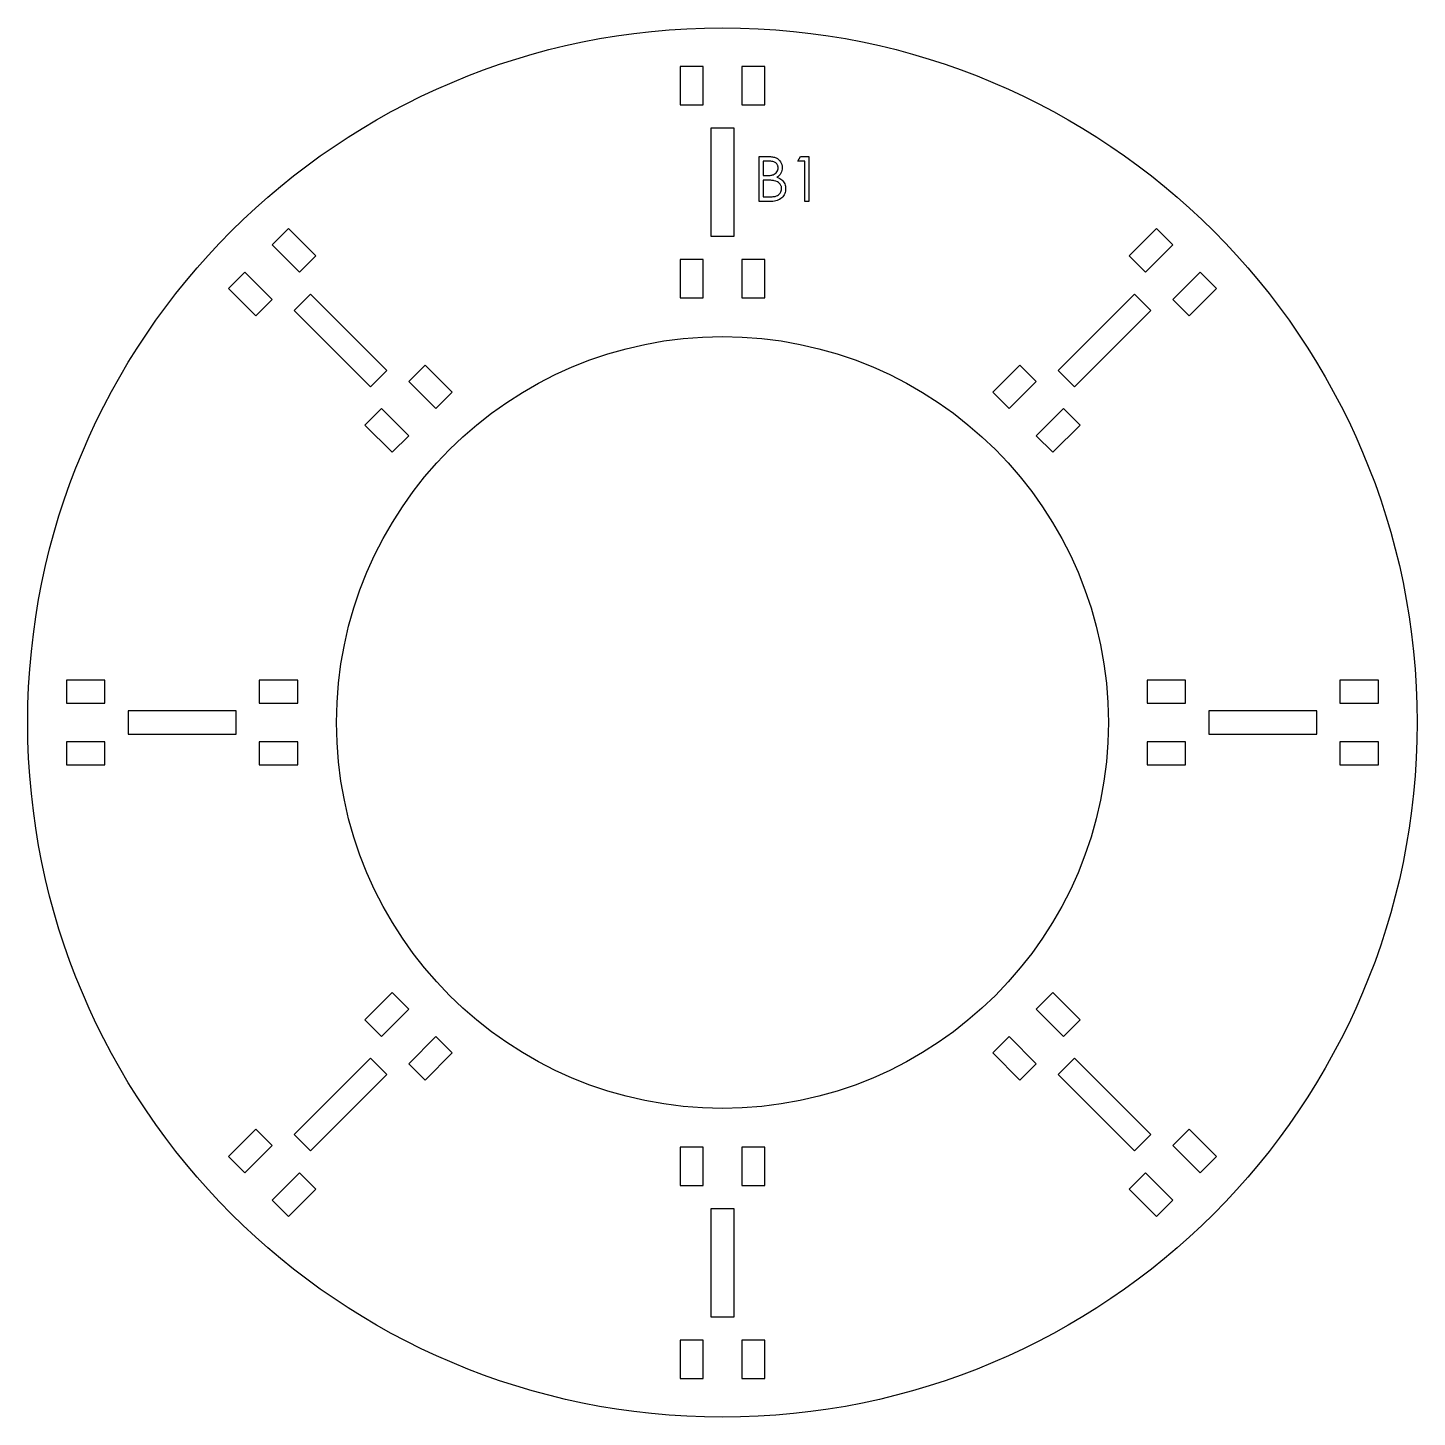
# Model space of a CAD drawing. Header units: millimetres. Extents: x 66 to 246, y 66 to 246.
import ezdxf

# ---------------------------------------------------------------- set-up
doc = ezdxf.new("R2010")
doc.units = ezdxf.units.MM

msp = doc.modelspace()

# ---------------------------------------------------------------- linework, layer by layer
at = {"color": 7, "linetype": 'Continuous', "lineweight": 25}
for p, q in [((153.9, 241.05), (150.9, 241.05)), ((150.9, 241.05), (150.9, 236.05)), ((153.9, 236.05), (153.9, 241.05)), ((161.9, 241.05), (158.9, 241.05)), ((158.9, 241.05), (158.9, 236.05)), ((161.9, 236.05), (161.9, 241.05)), ((150.9, 236.05), (153.9, 236.05)), ((158.9, 236.05), (161.9, 236.05)), ((157.9, 233.05), (154.9, 233.05)), ((154.9, 233.05), (154.9, 219.05)), ((157.9, 219.05), (157.9, 233.05)), ((100.19, 220.04), (98.07, 217.92)), ((103.73, 216.51), (100.19, 220.04)), ((212.62, 220.04), (209.08, 216.51)), ((214.74, 217.92), (212.62, 220.04)), ((98.07, 217.92), (101.6, 214.39)), ((154.9, 219.05), (157.9, 219.05)), ((211.21, 214.39), (214.74, 217.92)), ((101.6, 214.39), (103.73, 216.51)), ((153.9, 216.05), (150.9, 216.05)), ((150.9, 216.05), (150.9, 211.05)), ((153.9, 211.05), (153.9, 216.05)), ((161.9, 216.05), (158.9, 216.05)), ((158.9, 216.05), (158.9, 211.05)), ((161.9, 211.05), (161.9, 216.05)), ((209.08, 216.51), (211.21, 214.39)), ((94.53, 214.39), (92.41, 212.26)), ((98.07, 210.85), (94.53, 214.39)), ((218.28, 214.39), (214.74, 210.85)), ((220.4, 212.26), (218.28, 214.39)), ((92.41, 212.26), (95.95, 208.73)), ((95.95, 208.73), (98.07, 210.85)), ((103.02, 211.56), (100.9, 209.44)), ((112.92, 201.66), (103.02, 211.56)), ((150.9, 211.05), (153.9, 211.05)), ((158.9, 211.05), (161.9, 211.05)), ((209.79, 211.56), (199.89, 201.66)), ((211.91, 209.44), (209.79, 211.56)), ((214.74, 210.85), (216.86, 208.73)), ((216.86, 208.73), (220.4, 212.26)), ((100.9, 209.44), (110.8, 199.54)), ((202.01, 199.54), (211.91, 209.44)), ((110.8, 199.54), (112.92, 201.66)), ((117.87, 202.36), (115.75, 200.24)), ((121.4, 198.83), (117.87, 202.36)), ((194.94, 202.36), (191.41, 198.83)), ((197.06, 200.24), (194.94, 202.36)), ((199.89, 201.66), (202.01, 199.54)), ((115.75, 200.24), (119.28, 196.71)), ((193.53, 196.71), (197.06, 200.24)), ((119.28, 196.71), (121.4, 198.83)), ((191.41, 198.83), (193.53, 196.71)), ((112.21, 196.71), (110.09, 194.59)), ((115.75, 193.17), (112.21, 196.71)), ((200.6, 196.71), (197.06, 193.17)), ((202.72, 194.59), (200.6, 196.71)), ((110.09, 194.59), (113.62, 191.05)), ((199.18, 191.05), (202.72, 194.59)), ((113.62, 191.05), (115.75, 193.17)), ((197.06, 193.17), (199.18, 191.05)), ((76.4, 161.55), (71.4, 161.55)), ((71.4, 161.55), (71.4, 158.55)), ((76.4, 158.55), (76.4, 161.55)), ((101.4, 161.55), (96.4, 161.55)), ((96.4, 161.55), (96.4, 158.55)), ((101.4, 158.55), (101.4, 161.55)), ((211.4, 161.55), (211.4, 158.55)), ((216.4, 161.55), (211.4, 161.55)), ((216.4, 158.55), (216.4, 161.55)), ((236.4, 161.55), (236.4, 158.55)), ((241.4, 161.55), (236.4, 161.55)), ((241.4, 158.55), (241.4, 161.55)), ((71.4, 158.55), (76.4, 158.55)), ((96.4, 158.55), (101.4, 158.55)), ((211.4, 158.55), (216.4, 158.55)), ((236.4, 158.55), (241.4, 158.55)), ((93.4, 157.55), (79.4, 157.55)), ((79.4, 157.55), (79.4, 154.55)), ((93.4, 154.55), (93.4, 157.55)), ((219.4, 157.55), (219.4, 154.55)), ((233.4, 157.55), (219.4, 157.55)), ((233.4, 154.55), (233.4, 157.55)), ((76.4, 153.55), (71.4, 153.55)), ((71.4, 153.55), (71.4, 150.55)), ((76.4, 150.55), (76.4, 153.55)), ((79.4, 154.55), (93.4, 154.55)), ((101.4, 153.55), (96.4, 153.55)), ((96.4, 153.55), (96.4, 150.55)), ((101.4, 150.55), (101.4, 153.55)), ((211.4, 153.55), (211.4, 150.55)), ((216.4, 153.55), (211.4, 153.55)), ((216.4, 150.55), (216.4, 153.55)), ((219.4, 154.55), (233.4, 154.55)), ((236.4, 153.55), (236.4, 150.55)), ((241.4, 153.55), (236.4, 153.55)), ((241.4, 150.55), (241.4, 153.55)), ((71.4, 150.55), (76.4, 150.55)), ((96.4, 150.55), (101.4, 150.55)), ((211.4, 150.55), (216.4, 150.55)), ((236.4, 150.55), (241.4, 150.55)), ((113.62, 121.05), (110.09, 117.51)), ((115.75, 118.93), (113.62, 121.05)), ((199.18, 121.05), (197.06, 118.93)), ((202.72, 117.51), (199.18, 121.05)), ((112.21, 115.39), (115.75, 118.93)), ((197.06, 118.93), (200.6, 115.39)), ((110.09, 117.51), (112.21, 115.39)), ((200.6, 115.39), (202.72, 117.51)), ((119.28, 115.39), (115.75, 111.85)), ((121.4, 113.27), (119.28, 115.39)), ((193.53, 115.39), (191.41, 113.27)), ((197.06, 111.85), (193.53, 115.39)), ((110.8, 112.56), (100.9, 102.66)), ((112.92, 110.44), (110.8, 112.56)), ((115.75, 111.85), (117.87, 109.73)), ((117.87, 109.73), (121.4, 113.27)), ((191.41, 113.27), (194.94, 109.73)), ((194.94, 109.73), (197.06, 111.85)), ((202.01, 112.56), (199.89, 110.44)), ((211.91, 102.66), (202.01, 112.56)), ((103.02, 100.54), (112.92, 110.44)), ((199.89, 110.44), (209.79, 100.54)), ((95.95, 103.37), (92.41, 99.83)), ((98.07, 101.25), (95.95, 103.37)), ((100.9, 102.66), (103.02, 100.54)), ((209.79, 100.54), (211.91, 102.66)), ((216.86, 103.37), (214.74, 101.25)), ((220.4, 99.83), (216.86, 103.37)), ((94.53, 97.71), (98.07, 101.25)), ((153.9, 101.05), (150.9, 101.05)), ((150.9, 101.05), (150.9, 96.05)), ((153.9, 96.05), (153.9, 101.05)), ((161.9, 101.05), (158.9, 101.05)), ((158.9, 101.05), (158.9, 96.05)), ((161.9, 96.05), (161.9, 101.05)), ((214.74, 101.25), (218.28, 97.71)), ((92.41, 99.83), (94.53, 97.71)), ((218.28, 97.71), (220.4, 99.83)), ((101.6, 97.71), (98.07, 94.18)), ((103.73, 95.59), (101.6, 97.71)), ((211.21, 97.71), (209.08, 95.59)), ((214.74, 94.18), (211.21, 97.71)), ((100.19, 92.06), (103.73, 95.59)), ((150.9, 96.05), (153.9, 96.05)), ((158.9, 96.05), (161.9, 96.05)), ((209.08, 95.59), (212.62, 92.06)), ((98.07, 94.18), (100.19, 92.06)), ((212.62, 92.06), (214.74, 94.18)), ((157.9, 93.05), (154.9, 93.05)), ((154.9, 93.05), (154.9, 79.05)), ((157.9, 79.05), (157.9, 93.05)), ((154.9, 79.05), (157.9, 79.05)), ((153.9, 76.05), (150.9, 76.05)), ((150.9, 76.05), (150.9, 71.05)), ((153.9, 71.05), (153.9, 76.05)), ((161.9, 76.05), (158.9, 76.05)), ((158.9, 76.05), (158.9, 71.05)), ((161.9, 71.05), (161.9, 76.05)), ((150.9, 71.05), (153.9, 71.05)), ((158.9, 71.05), (161.9, 71.05))]:
    msp.add_line(p, q, dxfattribs=at)
at = {"color": 7, "linetype": 'Continuous', "flags": 128}
for points in [[(161.15, 229.37), (162.29, 229.37), (162.29, 229.37), (162.45, 229.37), (162.61, 229.36), (162.76, 229.35), (162.89, 229.33), (163.02, 229.3), (163.14, 229.28), (163.24, 229.24), (163.34, 229.2), (163.52, 229.11), (163.67, 228.99), (163.81, 228.85), (163.92, 228.69), (164.02, 228.51), (164.08, 228.33), (164.12, 228.13), (164.14, 227.93), (164.14, 227.93), (164.13, 227.73), (164.09, 227.55), (164.04, 227.38), (163.96, 227.21), (163.87, 227.06), (163.75, 226.92), (163.62, 226.8), (163.46, 226.69), (163.46, 226.69), (163.66, 226.61), (163.83, 226.52), (163.98, 226.43), (164.11, 226.33), (164.21, 226.22), (164.31, 226.1), (164.39, 225.97), (164.46, 225.83), (164.51, 225.68), (164.55, 225.53), (164.58, 225.37), (164.58, 225.2), (164.58, 225.2), (164.58, 225.03), (164.55, 224.87), (164.51, 224.71), (164.46, 224.56), (164.39, 224.42), (164.3, 224.28), (164.2, 224.15), (164.08, 224.03), (163.95, 223.92), (163.8, 223.82), (163.65, 223.74), (163.49, 223.67), (163.31, 223.62), (163.13, 223.58), (162.93, 223.56), (162.73, 223.55), (162.73, 223.55), (161.15, 223.55), (161.15, 223.55), (161.15, 229.37)], [(161.67, 228.77), (161.67, 226.91), (161.67, 226.91), (162.02, 226.91), (162.02, 226.91), (162.18, 226.91), (162.32, 226.91), (162.45, 226.92), (162.58, 226.93), (162.69, 226.95), (162.79, 226.97), (162.88, 226.99), (162.96, 227.02), (163.1, 227.08), (163.23, 227.17), (163.34, 227.26), (163.44, 227.38), (163.51, 227.5), (163.57, 227.63), (163.6, 227.77), (163.61, 227.92), (163.61, 227.92), (163.61, 228.01), (163.59, 228.11), (163.57, 228.19), (163.54, 228.27), (163.5, 228.35), (163.45, 228.42), (163.39, 228.48), (163.32, 228.54), (163.24, 228.6), (163.15, 228.64), (163.05, 228.68), (162.94, 228.72), (162.81, 228.74), (162.68, 228.76), (162.54, 228.77), (162.38, 228.77), (162.38, 228.77), (161.67, 228.77)], [(166.49, 229.37), (167.57, 229.37), (167.57, 229.37), (167.57, 223.55), (167.57, 223.55), (167.05, 223.55), (167.05, 223.55), (167.05, 228.77), (167.05, 228.77), (166.15, 228.77), (166.15, 228.77), (166.49, 229.37)], [(161.67, 226.31), (161.67, 224.15), (161.67, 224.15), (162.42, 224.15), (162.42, 224.15), (162.58, 224.15), (162.73, 224.15), (162.86, 224.16), (162.99, 224.18), (163.1, 224.19), (163.21, 224.21), (163.3, 224.24), (163.38, 224.27), (163.53, 224.33), (163.66, 224.42), (163.77, 224.52), (163.87, 224.64), (163.96, 224.78), (164.01, 224.91), (164.05, 225.05), (164.06, 225.2), (164.06, 225.2), (164.06, 225.29), (164.05, 225.38), (164.03, 225.47), (164, 225.55), (163.96, 225.63), (163.92, 225.71), (163.87, 225.79), (163.81, 225.86), (163.67, 225.99), (163.51, 226.09), (163.32, 226.18), (163.11, 226.24), (163.11, 226.24), (163.02, 226.26), (162.92, 226.27), (162.81, 226.28), (162.68, 226.29), (162.54, 226.3), (162.38, 226.31), (162.21, 226.31), (162.02, 226.31), (162.02, 226.31), (161.67, 226.31)]]:
    msp.add_lwpolyline(points, dxfattribs=at)
at = {"color": 7, "linetype": 'Continuous', "lineweight": 25}
for radius in [90, 50]:
    msp.add_circle((156.4, 156.05), radius, dxfattribs=at)

doc.saveas('drawing.dxf')
